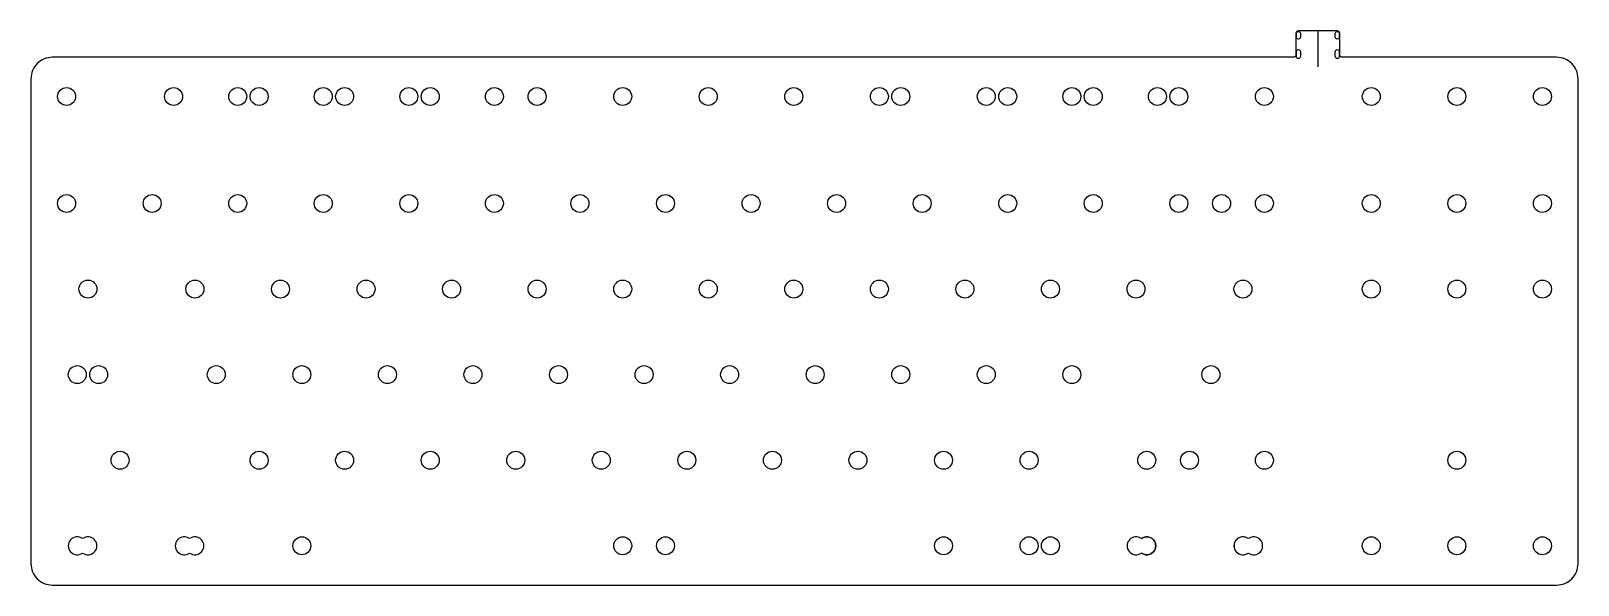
# Model space of a CAD drawing. Header units: millimetres. Extents: x 8 to 352, y 8 to 132.
import ezdxf

# ---------------------------------------------------------------- set-up
doc = ezdxf.new("R2010")
doc.units = ezdxf.units.MM

msp = doc.modelspace()

# ---------------------------------------------------------------- linework, layer by layer
msp.add_line((294.16, 131.61), (294.16, 123.61))
for points in [[(352.11, 13.04), (352.11, 120.99, 0.414214), (347.34, 125.75), (299.58, 125.75, -0.414214), (299.04, 126.29), (299.04, 131.07, 0.414214), (298.5, 131.61), (289.83, 131.61, 0.414214), (289.29, 131.07), (289.29, 126.29, -0.414214), (288.75, 125.75), (12.38, 125.75, 0.414214), (7.62, 120.99), (7.62, 13.04, 0.414214), (12.38, 8.27), (347.34, 8.27, 0.414214)], [(289.84, 131.51), (289.84, 131.51, -0.414214), (290.29, 131.06), (290.29, 130.26, -0.414214), (289.84, 129.81), (289.84, 129.81, -0.414214), (289.39, 130.26), (289.39, 131.06, -0.414214)], [(298.49, 131.51), (298.49, 131.51, -0.414214), (298.94, 131.06), (298.94, 130.26, -0.414214), (298.49, 129.81), (298.49, 129.81, -0.414214), (298.04, 130.26), (298.04, 131.06, -0.414214)], [(289.84, 127.48), (289.84, 127.48, -0.414214), (290.29, 127.03), (290.29, 125.93, -0.414214), (289.84, 125.48), (289.84, 125.48, -0.414214), (289.39, 125.93), (289.39, 127.03, -0.414214)], [(298.49, 127.48), (298.49, 127.48, -0.414214), (298.94, 127.03), (298.94, 125.93, -0.414214), (298.49, 125.48), (298.49, 125.48, -0.414214), (298.04, 125.93), (298.04, 127.03, -0.414214)], [(19.13, 18.61, 1.985468), (19.13, 15.4, 1.985468)], [(42.94, 18.61, 1.985468), (42.94, 15.4, 1.985468)], [(254.87, 15.4, 1.985468), (254.87, 18.61, -1.985468)], [(278.69, 15.4, 1.985468), (278.69, 18.61, 1.985468)]]:
    msp.add_lwpolyline(points, format="xyb", close=True)
for centre in [(15.56, 117.02), (39.37, 117.02), (53.66, 117.02), (58.42, 117.02), (72.71, 117.02), (77.47, 117.02), (91.76, 117.02), (96.52, 117.02), (110.81, 117.02), (120.33, 117.02), (139.38, 117.02), (158.43, 117.02), (177.48, 117.02), (196.53, 117.02), (201.29, 117.02), (220.34, 117.02), (225.11, 117.02), (239.39, 117.02), (244.16, 117.02), (258.44, 117.02), (263.21, 117.02), (282.26, 117.02), (306.07, 117.02), (325.12, 117.02), (344.17, 117.02), (15.56, 93.21), (34.61, 93.21), (53.66, 93.21), (72.71, 93.21), (91.76, 93.21), (110.81, 93.21), (129.86, 93.21), (148.91, 93.21), (167.96, 93.21), (187.01, 93.21), (206.06, 93.21), (225.11, 93.21), (244.16, 93.21), (263.21, 93.21), (272.73, 93.21), (272.73, 93.21), (282.26, 93.21), (306.07, 93.21), (325.12, 93.21), (344.17, 93.21), (20.32, 74.16), (20.32, 74.16), (44.13, 74.16), (63.18, 74.16), (82.23, 74.16), (101.28, 74.16), (120.33, 74.16), (139.38, 74.16), (158.43, 74.16), (177.48, 74.16), (196.53, 74.16), (215.58, 74.16), (234.63, 74.16), (253.68, 74.16), (277.49, 74.16), (277.49, 74.16), (306.07, 74.16), (325.12, 74.16), (344.17, 74.16), (17.94, 55.11), (22.7, 55.11), (48.89, 55.11), (67.94, 55.11), (86.99, 55.11), (106.04, 55.11), (125.09, 55.11), (144.14, 55.11), (163.19, 55.11), (182.24, 55.11), (201.29, 55.11), (220.34, 55.11), (239.39, 55.11), (270.35, 55.11), (270.35, 55.11), (27.46, 36.06), (58.42, 36.06), (77.47, 36.06), (96.52, 36.06), (115.57, 36.06), (134.62, 36.06), (153.67, 36.06), (172.72, 36.06), (191.77, 36.06), (210.82, 36.06), (229.87, 36.06), (256.06, 36.06), (256.06, 36.06), (265.59, 36.06), (265.59, 36.06), (282.26, 36.06), (325.12, 36.06), (67.94, 17.01), (139.38, 17.01), (139.38, 17.01), (148.91, 17.01), (148.91, 17.01), (210.82, 17.01), (210.82, 17.01), (229.87, 17.01), (229.87, 17.01), (234.63, 17.01), (306.07, 17.01), (325.12, 17.01), (344.17, 17.01)]:
    msp.add_circle(centre, 2)
for centre, start, end in [((253.68, 17.01), 53.4651, 306.5349), ((277.49, 17.01), 53.4651, 306.5349), ((279.88, 17.01), 233.4651, 126.5349)]:
    msp.add_arc(centre, 2, start, end)

doc.saveas('drawing.dxf')
